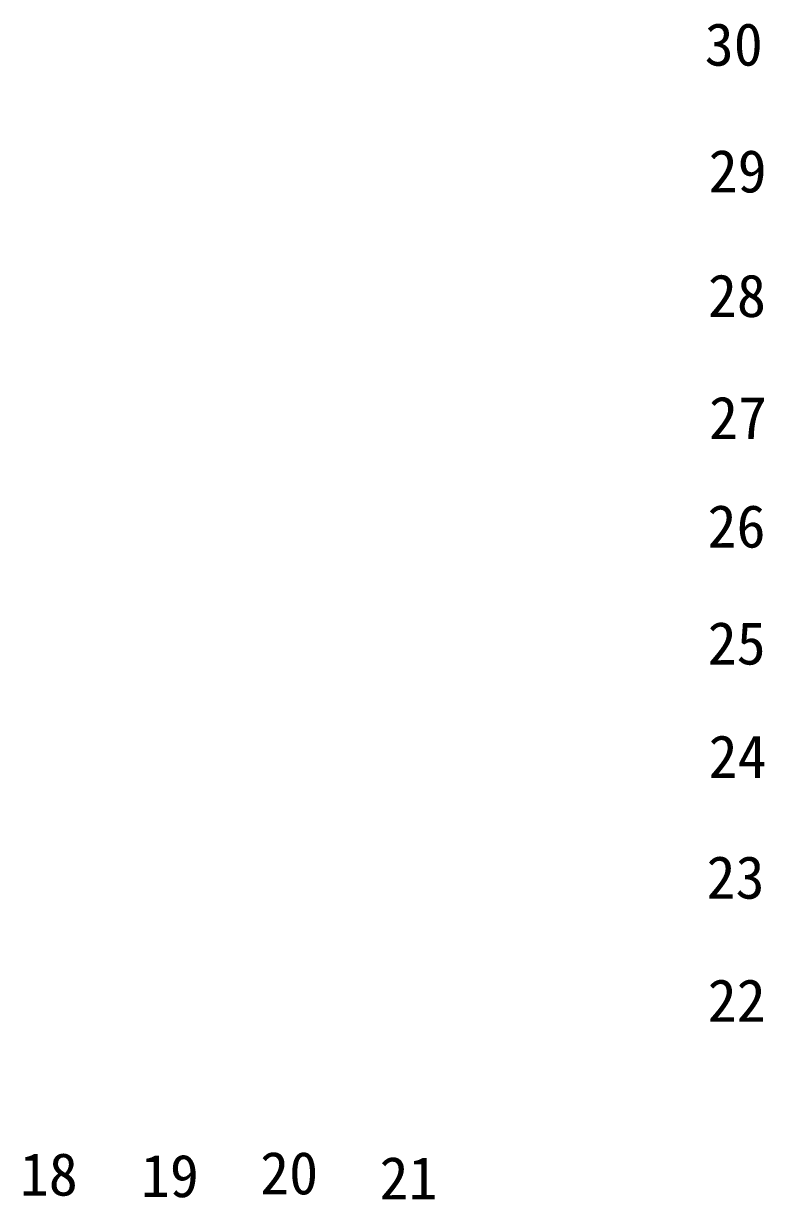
# Model space of a CAD drawing. Header units: millimetres. Extents: x 4471 to 10624, y 832 to 10725.
# Drawn here: x 7496 to 10622, y 832 to 5793 of the extents above; entities that cross this region are included whole.
import ezdxf

# ---------------------------------------------------------------- set-up
doc = ezdxf.new("R2010")
doc.units = ezdxf.units.MM
doc.layers.add('老框架', color=7, linetype='Continuous')
doc.styles.get("Standard").update_dxf_attribs({"font": 'SimSun.ttf'})

msp = doc.modelspace()

# ---------------------------------------------------------------- texts
at = {"layer": '老框架', "lineweight": 0, "char_height": 180, "attachment_point": 1}
for s, insert, width in [('30', (10370.3885, 5794.826, 3.1217), 1122.510059), ('29', (10386.8716, 5260.0076, 3.1217), 1083.802771), ('28', (10383.7587, 4734.6363, 3.1217), 890.266559), ('27', (10388.4058, 4219.3067, 3.1217), 890.266559), ('26', (10382.0849, 3761.935, 3.1217), 1548.289694), ('25', (10382.7225, 3268.581, 3.1217), 1470.875194), ('24', (10386.6465, 2790.52, 3.1217), 1857.947694), ('23', (10377.9159, 2280.9301, 3.1217), 2438.556253), ('22', (10382.7281, 1761.4169, 3.1217), 1819.240406), ('18', (7480.3704, 1028.3087, 0.0291), 1746.044149), ('19', (7991.3112, 1021.8015, 0.0291), 1347.823479), ('20', (8494.4954, 1033.5325, 0.0291), 888.338237), ('21', (8998.2839, 1011.9689, 0.0291), 2477.263465)]:
    msp.add_mtext(s, dxfattribs=dict(at, insert=insert, width=width))

doc.saveas('drawing.dxf')
